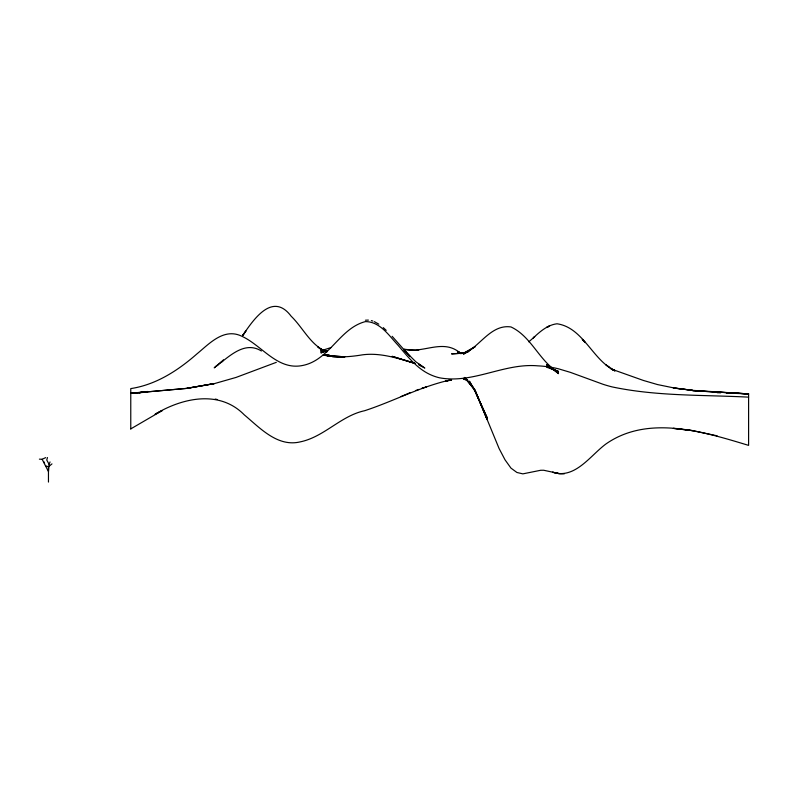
<?xml version="1.0" encoding="UTF-8"?>
<svg xmlns="http://www.w3.org/2000/svg" width="788" height="788" viewBox="0 0 788 788"><rect width="100%" height="100%" fill="white"/><g stroke="black" fill="none" stroke-linecap="round" stroke-linejoin="round"><path stroke-width="1.18" d="M50.038 461.955L49.102 464.329L48.462 471.549L42.128 459.276L39.4 459.148M47.487 457.552L46.738 459.985L49.102 464.329M242.674 335.461L245.905 331.059L242.674 335.521C254.13 318.48 272.815 291.767 291.166 316.224C303.183 327.867 310.659 345.351 326.813 351.94L320.874 349.242L326.813 351.714L320.874 349.38L326.813 351.34L320.874 349.911L326.813 351.034L320.874 350.739L326.813 350.837L320.874 352.886L326.813 350.768L320.874 351.753L326.813 350.837M218.099 364.686L214.208 367.848L221.861 361.229M528.797 341.844L534.737 336.643L533.249 337.924C539.967 331.669 547.532 324.902 557.018 323.779C580.845 327.187 590.734 354.511 608.996 367.208L606.021 364.883L614.965 370.921L611.971 369.286L643.343 380.437L657.507 384.564L673.415 387.834L692.662 390.356L748.6 393.921L748.6 445.378C703.881 431.854 648.238 414.458 606.021 443.92C590.399 455.336 575.023 479.646 552.555 472.209L558.495 473.43L543.651 470.249L540.676 470.278L522.858 473.864L516.918 472.475L510.969 468.121L505.029 459.828L499.09 448.52L475.331 390.868L487.211 419.649L475.331 391.646L487.211 417.857L475.331 391.843L469.392 381.165L475.331 391.173L464.93 377.472M48.462 482.079L48.462 466.801L51.969 463.896M216.168 366.243C228.983 356.836 244.3 340.436 261.399 350.985M130.769 428.889L162.269 410.538L155.128 414.202C182.747 397.654 219.655 389.725 244.3 414.872C259.922 427.923 277.445 447.239 300.08 441.91C324.085 437.044 340.79 415.769 364.686 410.706C393.951 401.131 421.245 386.189 451.563 379.698L445.624 381.195L451.563 380.033M42.128 459.276L45.714 457.601M401.072 396.522L409.987 392.739M415.926 390.434L418.891 389.42M424.831 387.46L426.318 386.957L421.866 388.395L423.353 387.932M322.006 350.443L331.059 347.567M276.312 362.342L236.036 377.432L214.208 383.667L186.717 388.385L130.769 393.33L147.514 391.508L139.407 392.749L142.884 391.922M418.891 349.99L415.926 350.355L404.037 349.261C423.195 354.019 443.24 337.993 460.478 353.251L457.503 351.625L461.472 353.595L457.503 351.763L462.26 353.349L457.503 352.413L463.452 353.438L457.503 352.699L463.452 353.201L468.85 351.428L463.452 353.063L451.563 353.891L463.452 353.201L475.331 346.543L463.452 354.137C479.882 346.681 490.806 324.065 510.969 326.941C529.467 335.58 537.574 356.314 553.018 368.715M186.717 388.385L214.208 383.579L186.717 388.385L130.769 393.33M365.425 320.214L368.4 320.095M130.769 393.32L147.514 392.089M748.6 397.142C703.073 394.778 656.788 396.403 611.971 386.869A144.943 144.943 0 0 1 603.056 384.298L570.384 372.36L558.495 368.814A106.882 106.882 0 0 0 537.702 365.839C504.221 362.844 473.086 383.973 439.684 377.836A48.295 48.295 0 0 1 430.77 374.842C417.01 368.735 407.613 356.462 398.098 345.311C389.095 335.718 380.082 321.593 365.425 321.603C339.746 328.153 329.561 359.88 303.045 365.396C276.637 371.109 261.192 343.735 239.385 335.186C222.462 328.98 208.653 344.287 196.872 353.95C178.029 370.488 156.014 384.79 130.769 388.592L130.769 429.017M748.6 393.921L692.662 390.69L748.6 393.872L726.418 393.064M717.1 392.69L720.675 392.838M329.187 355.171L323.247 354.836L329.187 355.152M692.662 430.612L673.415 428.396L692.662 430.612L717.1 435.813M323.247 355.024C336.19 357.91 349.478 357.023 362.46 354.836C380.338 352.463 397.881 358.343 414.793 363.288M463.452 379.284L467.008 379.895M467.008 379.777L463.452 379.107L467.008 379.944M215.193 399.053L217.133 399.496M414.793 363.258L392.158 356.334L414.793 363.465M371.365 320.588L372.852 321.041M461.472 353.251L457.503 351.94L461.472 353.457M45.458 465.777L48.462 466.801M546.616 367.198L558.495 371.444L546.616 366.095L558.495 372.478L546.616 364.588L558.495 373.66L554.841 370.36M611.971 369.454L614.965 370.626L609.991 368.41M418.891 364.992L424.831 368.035L415.926 361.869L404.037 350.039L409.987 356.452L392.158 336.318M374.339 321.632L378.792 324.154M418.891 364.154L421.866 366.203M465.147 378.013L467.688 380.19M383.254 327.611L386.219 330.349M464.24 377.462L472.958 387.43M465.678 378.26L475.331 390.149M44.138 461.985L44.581 463.561M223.309 360.096L221.861 361.81L223.329 360.086M548.103 326.636L546.616 327.512L549.591 325.976L548.103 326.636M564.435 473.618L558.495 473.598L564.435 473.637M344.632 356.944L332.753 356.58L326.813 355.398L332.753 356.58L344.632 356.944M344.632 356.846L332.753 355.949L344.632 356.846M692.662 390.356L673.415 387.991L692.662 390.356M332.753 356.442L326.813 355.585L332.753 356.442M460.478 353.595L457.503 351.527L460.478 353.585M320.874 349.202L317.899 346.976L320.874 349.232M585.228 342.534L582.263 339.401L585.228 342.593"/></g></svg>
